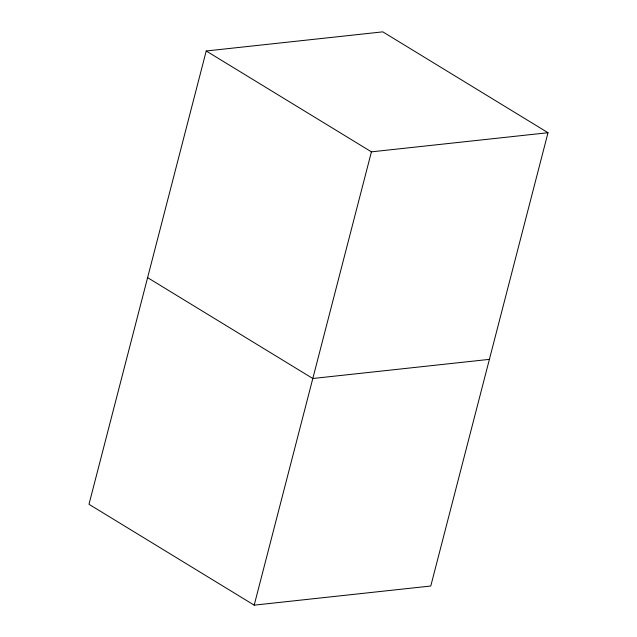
<?xml version="1.0" encoding="UTF-8"?>
<svg xmlns="http://www.w3.org/2000/svg" width="637" height="637" viewBox="0 0 637 637"><rect width="100%" height="100%" fill="white"/><g stroke="black" fill="none" stroke-linecap="round" stroke-linejoin="round"><path stroke-width="0.96" d="M206.221 50.984L88.989 504.281L254.195 605.15L430.779 586.016L548.011 132.719L382.805 31.85L206.221 50.984L371.427 151.845L548.011 132.719M254.195 605.15L371.427 151.845M489.399 359.364L312.815 378.497L147.601 277.636"/></g></svg>
